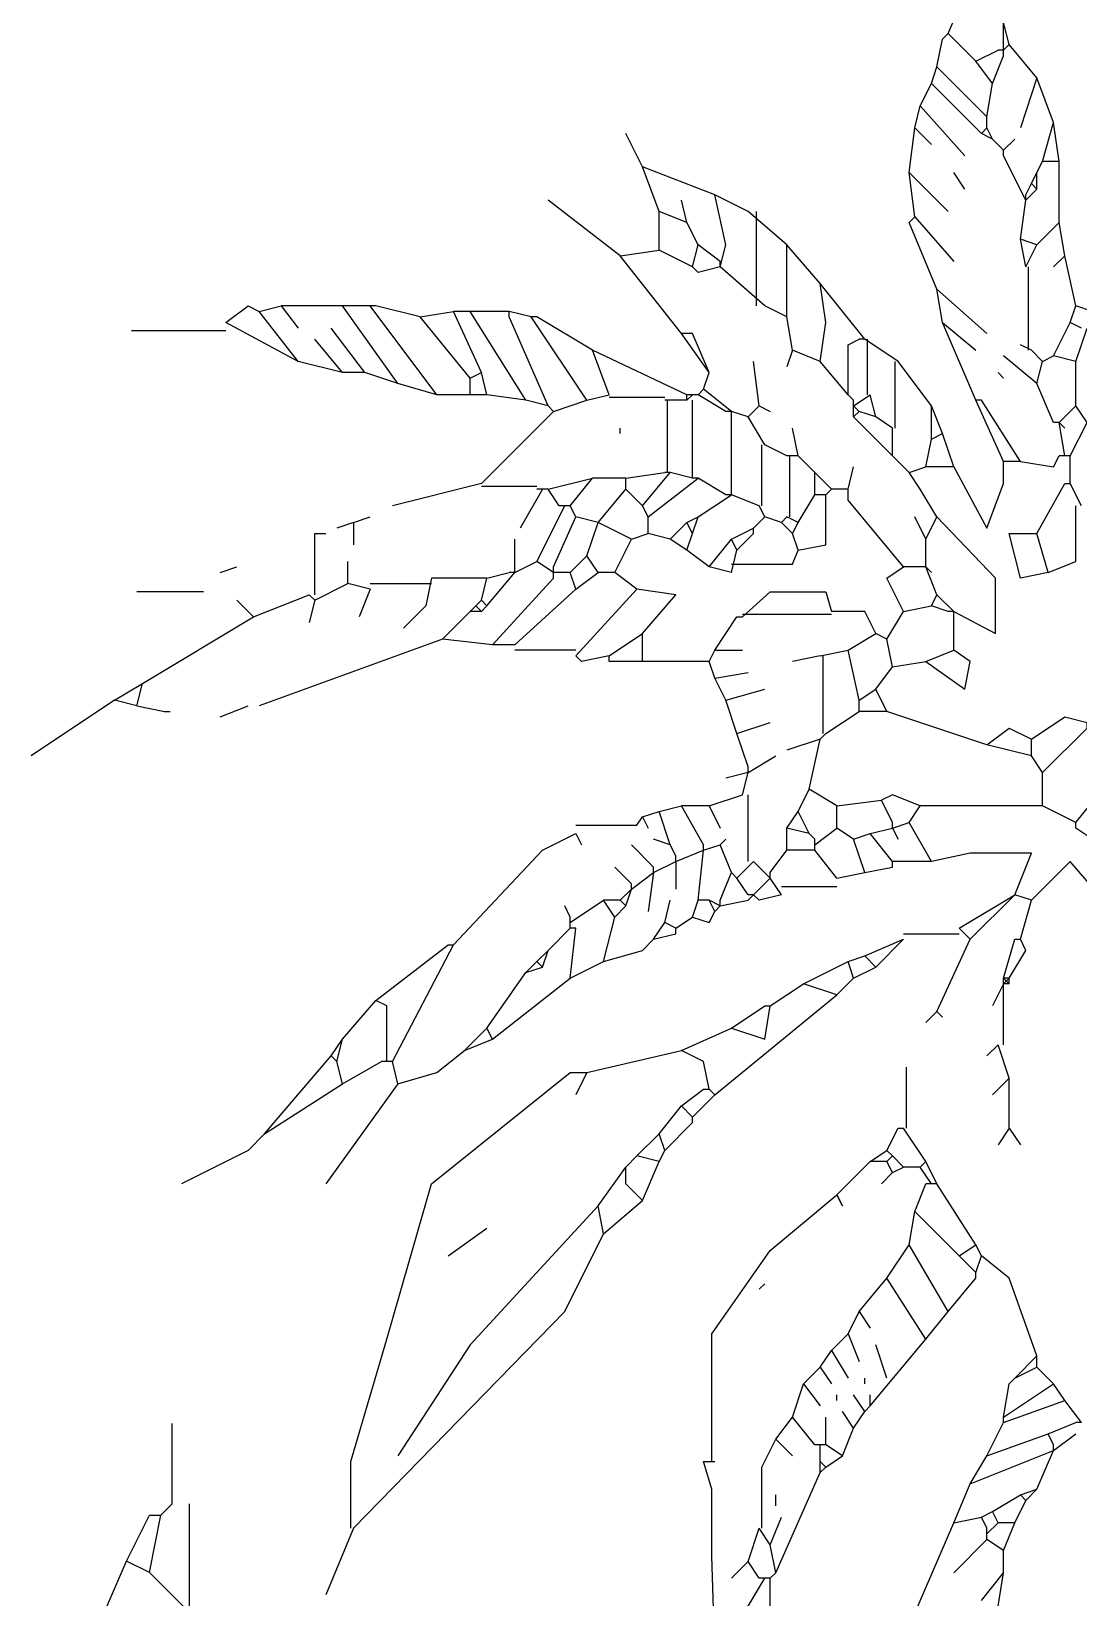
# Model space of a CAD drawing. Header units: millimetres. Extents: x 4028 to 9411, y 1490 to 4747.
# Drawn here: x 5790.8 to 5831.2, y 3816.3 to 3876.7 of the extents above; entities that cross this region are included whole.
import ezdxf

# ---------------------------------------------------------------- set-up
doc = ezdxf.new("R2010")
doc.units = ezdxf.units.MM

# ---------------------------------------------------------------- blocks, each defined once
blk = doc.blocks.new('A$C0EA44169')
at = {"linetype": 'Continuous'}
for points in [[(945.96, 2134), (945.96, 2172.5)], [(923.99, 2106.5), (934.97, 2128.5), (940.47, 2128.5)], [(934.97, 2101), (940.47, 2128.5)], [(940.47, 2128.5), (945.96, 2134)], [(954.24, 2079.01), (954.24, 2134)], [(907.43, 2068), (923.99, 2106.5)], [(934.97, 2101), (923.99, 2106.5)], [(956.95, 2079.01), (934.97, 2101)], [(962.44, 2051.5), (962.44, 2079.01)], [(967.93, 2057), (962.44, 2079.01)], [(896.45, 2035.01), (901.94, 2062.51), (907.43, 2068)], [(934.97, 2040.5), (907.43, 2068)], [(934.97, 2040.5), (956.95, 2051.5)], [(951.45, 2018.5), (962.44, 2046), (962.44, 2051.5)], [(962.44, 2051.5), (956.95, 2051.5)], [(962.44, 2051.5), (967.93, 2057)], [(995.47, 2024), (967.93, 2057)], [(951.45, 2018.5), (934.97, 2040.5)], [(890.95, 2018.5), (896.45, 2035.01)], [(945.96, 1985.5), (896.45, 2035.01)], [(995.47, 2024), (978.99, 1974.5)], [(1011.95, 1980), (995.47, 2024)], [(879.97, 1996.5), (890.95, 2018.5)], [(940.47, 1969), (890.95, 2018.5)], [(945.96, 1985.5), (951.45, 2018.5)], [(874.48, 1974.5), (879.97, 1996.5)], [(879.97, 1996.5), (923.99, 1947.01)], [(945.96, 1974.5), (945.96, 1985.5)], [(1000.96, 1941.49), (1011.95, 1980)], [(1017.44, 1941.49), (1011.95, 1980)], [(604.94, 1936), (588.46, 1969)], [(868.98, 1930.5), (874.48, 1974.5)], [(874.48, 1974.5), (890.95, 1958)], [(940.47, 1969), (945.96, 1974.5)], [(951.45, 1963.5), (940.47, 1969)], [(951.45, 1963.5), (945.96, 1974.5)], [(962.44, 1952.5), (951.45, 1963.5)], [(962.44, 1952.5), (973.5, 1963.5)], [(984.48, 1903.01), (962.44, 1947.01), (962.44, 1952.5)], [(995.47, 1930.5), (1000.96, 1941.49)], [(1017.44, 1941.49), (1000.96, 1941.49)], [(1017.44, 1881), (1017.44, 1941.49)], [(621.5, 1892), (604.94, 1936)], [(676.5, 1908.5), (604.94, 1936)], [(874.48, 1886.51), (868.98, 1930.5)], [(868.98, 1930.5), (907.43, 1892)], [(923.99, 1914), (913, 1930.5)], [(989.98, 1919.5), (995.47, 1930.5)], [(995.47, 1914), (995.47, 1930.5)], [(984.48, 1908.5), (989.98, 1919.5)], [(995.47, 1914), (989.98, 1919.5)], [(984.48, 1903.01), (995.47, 1914)], [(582.97, 1848), (511.49, 1903.01)], [(648.96, 1881), (643.47, 1903.01)], [(681.99, 1837), (687.49, 1859.01), (676.5, 1908.5)], [(709.46, 1892), (676.5, 1908.5)], [(978.99, 1864.5), (984.48, 1903.01)], [(984.48, 1903.01), (984.48, 1908.5)], [(621.5, 1853.5), (621.5, 1892)], [(648.96, 1881), (621.5, 1892)], [(747.99, 1859.01), (709.46, 1892)], [(717.74, 1798.5), (717.74, 1892)], [(896.45, 1815.01), (868.98, 1881), (874.48, 1886.51)], [(874.48, 1886.51), (913, 1842.51)], [(659.95, 1859.01), (648.96, 1881)], [(995.47, 1859.01), (1017.44, 1881)], [(1022.94, 1848), (1017.44, 1881)], [(984.48, 1837), (978.99, 1864.5)], [(995.47, 1859.01), (978.99, 1864.5)], [(654.46, 1837), (659.95, 1859.01)], [(681.99, 1842.51), (659.95, 1859.01)], [(747.99, 1787.5), (747.99, 1859.01)], [(780.94, 1820.5), (747.99, 1859.01)], [(984.48, 1837), (995.47, 1859.01)], [(582.97, 1848), (621.5, 1853.5)], [(654.46, 1837), (621.5, 1853.5)], [(643.47, 1771.01), (582.97, 1848)], [(681.99, 1837), (681.99, 1842.51)], [(1022.94, 1848), (1011.95, 1837)], [(1034, 1798.5), (1022.94, 1848)], [(681.99, 1837), (659.95, 1831.5), (654.46, 1837)], [(725.94, 1798.5), (681.99, 1837)], [(987.19, 1754.51), (987.19, 1837)], [(780.94, 1743.5), (786.44, 1782), (780.94, 1820.5)], [(824.96, 1765.5), (780.94, 1820.5)], [(901.94, 1782), (896.45, 1815.01)], [(896.45, 1815.01), (945.96, 1771.01)], [(192.44, 1782), (214.49, 1798.5), (225.48, 1793)], [(225.48, 1793), (247.45, 1798.5)], [(307.95, 1798.5), (247.45, 1798.5)], [(247.45, 1798.5), (264, 1776.5)], [(362.95, 1721.5), (307.95, 1798.5)], [(335.49, 1798.5), (307.95, 1798.5)], [(401.48, 1710.51), (335.49, 1798.5)], [(385, 1787.5), (340.98, 1798.5), (335.49, 1798.5)], [(747.99, 1787.5), (725.94, 1798.5)], [(1028.43, 1782), (1034, 1798.5)], [(1050.48, 1793), (1034, 1798.5)], [(264, 1743.5), (225.48, 1793)], [(385, 1787.5), (417.96, 1793)], [(445.5, 1732.5), (417.96, 1793)], [(434.44, 1793), (417.96, 1793)], [(489.44, 1705), (434.44, 1793)], [(472.96, 1793), (434.44, 1793)], [(511.49, 1699.5), (472.96, 1787.5), (472.96, 1793)], [(494.93, 1787.5), (472.96, 1793)], [(264, 1743.5), (192.44, 1782)], [(434.44, 1727.01), (385, 1787.5)], [(549.94, 1705), (494.93, 1787.5)], [(555.43, 1754.51), (500.5, 1787.5), (494.93, 1787.5)], [(753.48, 1754.51), (747.99, 1787.5)], [(934.97, 1705), (901.94, 1782)], [(901.94, 1782), (934.97, 1754.51)], [(1011.95, 1749), (1028.43, 1782)], [(1039.49, 1776.5), (1028.43, 1782)], [(192.44, 1773.75), (98.99, 1773.75)], [(329.99, 1732.5), (296.96, 1776.5)], [(1034, 1743.5), (1044.98, 1776.5)], [(670.93, 1732.5), (643.47, 1771.01)], [(670.93, 1732.5), (654.46, 1771.01), (643.47, 1771.01)], [(307.95, 1732.5), (280.48, 1765.5)], [(808.48, 1710.51), (808.48, 1760), (819.47, 1765.5)], [(824.96, 1765.5), (819.47, 1765.5)], [(858, 1743.5), (824.96, 1765.5)], [(827.75, 1710.51), (827.75, 1765.5)], [(989.98, 1754.51), (978.99, 1760)], [(648.96, 1710.51), (555.43, 1754.51)], [(571.98, 1710.51), (555.43, 1754.51)], [(753.48, 1754.51), (747.99, 1738)], [(780.94, 1743.5), (753.48, 1754.51)], [(1000.96, 1743.5), (989.98, 1754.51)], [(307.95, 1732.5), (264, 1743.5)], [(720.45, 1699.5), (714.95, 1743.5)], [(808.48, 1710.51), (780.94, 1743.5)], [(855.21, 1677.5), (855.21, 1743.5)], [(890.95, 1699.5), (858, 1743.5)], [(995.47, 1721.5), (962.44, 1749)], [(995.47, 1721.5), (1000.96, 1743.5)], [(1000.96, 1743.5), (1011.95, 1749)], [(1034, 1743.5), (1011.95, 1749)], [(1034, 1699.5), (1034, 1743.5)], [(329.99, 1732.5), (307.95, 1732.5)], [(362.95, 1721.5), (329.99, 1732.5)], [(434.44, 1727.01), (445.5, 1732.5)], [(450.99, 1710.51), (445.5, 1732.5)], [(665.44, 1716), (670.93, 1732.5)], [(962.44, 1727.01), (956.95, 1732.5)], [(401.48, 1710.51), (362.95, 1721.5)], [(434.44, 1710.51), (434.44, 1727.01)], [(1011.95, 1683), (995.47, 1721.5)], [(659.95, 1710.51), (665.44, 1716)], [(692.98, 1694), (665.44, 1716)], [(434.44, 1710.51), (401.48, 1710.51)], [(450.99, 1710.51), (434.44, 1710.51)], [(489.44, 1705), (450.99, 1710.51)], [(549.94, 1705), (571.98, 1710.51)], [(626.99, 1707.75), (571.98, 1707.75)], [(648.96, 1705), (654.46, 1710.51)], [(648.96, 1705), (648.96, 1710.51)], [(654.46, 1710.51), (648.96, 1710.51)], [(659.95, 1710.51), (654.46, 1710.51)], [(687.49, 1694), (659.95, 1710.51)], [(813.98, 1705), (808.48, 1710.51)], [(813.98, 1699.5), (830.46, 1710.51)], [(835.95, 1688.5), (830.46, 1710.51)], [(511.49, 1699.5), (489.44, 1705)], [(516.98, 1694), (511.49, 1699.5)], [(516.98, 1694), (549.94, 1705)], [(648.96, 1705), (626.99, 1705)], [(629.7, 1633.5), (629.7, 1705)], [(654.46, 1628), (654.46, 1705)], [(709.46, 1688.5), (720.45, 1699.5)], [(720.45, 1699.5), (731.43, 1694)], [(813.98, 1699.5), (813.98, 1705)], [(813.98, 1688.5), (813.98, 1699.5)], [(819.47, 1694), (813.98, 1699.5)], [(890.95, 1666.51), (890.95, 1699.5)], [(901.94, 1672), (890.95, 1699.5)], [(978.99, 1644.5), (940.47, 1705), (934.97, 1705)], [(962.44, 1644.5), (934.97, 1705)], [(1017.44, 1683), (1034, 1699.5)], [(1044.98, 1683), (1034, 1699.5)], [(445.5, 1622.51), (516.98, 1694)], [(692.98, 1694), (687.49, 1694)], [(692.98, 1611.5), (692.98, 1694)], [(709.46, 1688.5), (692.98, 1694)], [(813.98, 1688.5), (819.47, 1694)], [(835.95, 1688.5), (819.47, 1694)], [(725.94, 1661), (709.46, 1688.5)], [(852.43, 1650.01), (813.98, 1688.5)], [(852.43, 1677.5), (835.95, 1688.5)], [(582.97, 1672), (582.97, 1677.5)], [(758.97, 1650.01), (753.48, 1677.5)], [(852.43, 1650.01), (852.43, 1677.5)], [(1017.44, 1683), (1011.95, 1683)], [(1022.94, 1650.01), (1017.44, 1683)], [(1017.44, 1683), (1022.94, 1677.5)], [(1028.43, 1650.01), (1044.98, 1683)], [(890.95, 1666.51), (901.94, 1672)], [(913, 1639), (901.94, 1672)], [(723.23, 1600.5), (723.23, 1661)], [(747.99, 1650.01), (725.94, 1661)], [(885.46, 1639), (890.95, 1666.51)], [(753.48, 1650.01), (747.99, 1650.01)], [(750.7, 1589.5), (750.7, 1650.01)], [(758.97, 1650.01), (753.48, 1650.01)], [(775.45, 1633.5), (758.97, 1650.01)], [(868.98, 1633.5), (852.43, 1650.01)], [(978.99, 1644.5), (1011.95, 1639), (1017.44, 1650.01)], [(1022.94, 1650.01), (1017.44, 1650.01)], [(1028.43, 1650.01), (1022.94, 1650.01)], [(1028.43, 1622.51), (1028.43, 1650.01)], [(808.48, 1617), (813.98, 1639)], [(868.98, 1633.5), (885.46, 1639)], [(913, 1639), (885.46, 1639)], [(913, 1639), (945.96, 1578.51), (962.44, 1622.51), (962.44, 1644.5)], [(978.99, 1644.5), (962.44, 1644.5)], [(588.46, 1628), (626.99, 1633.5)], [(604.94, 1600.5), (632.48, 1633.5)], [(632.48, 1633.5), (626.99, 1633.5)], [(654.46, 1628), (632.48, 1633.5)], [(775.45, 1611.5), (775.45, 1633.5)], [(791.93, 1617), (775.45, 1633.5)], [(896.45, 1589.5), (879.97, 1617), (868.98, 1633.5)], [(511.49, 1617), (555.43, 1628)], [(533.46, 1600.5), (555.43, 1628)], [(588.46, 1628), (555.43, 1628)], [(588.46, 1617), (588.46, 1628)], [(610.44, 1589.5), (659.95, 1628)], [(659.95, 1628), (654.46, 1628)], [(687.49, 1611.5), (659.95, 1628)], [(445.5, 1622.51), (357.46, 1600.5)], [(500.5, 1619.75), (445.5, 1619.75)], [(505.99, 1617), (483.95, 1578.51)], [(505.99, 1617), (500.5, 1617)], [(511.49, 1617), (505.99, 1617)], [(522.47, 1600.5), (511.49, 1617)], [(561, 1584), (588.46, 1617)], [(604.94, 1600.5), (588.46, 1617)], [(786.44, 1611.5), (791.93, 1617)], [(808.48, 1617), (791.93, 1617)], [(863.49, 1540), (808.48, 1606), (808.48, 1617)], [(995.47, 1573), (1022.94, 1622.51), (1028.43, 1622.51)], [(1039.49, 1600.5), (1028.43, 1622.51)], [(659.95, 1589.5), (692.98, 1611.5)], [(692.98, 1611.5), (687.49, 1611.5)], [(720.45, 1600.5), (692.98, 1611.5)], [(758.97, 1556.5), (786.44, 1562), (786.44, 1611.5)], [(758.97, 1584), (775.45, 1611.5)], [(786.44, 1611.5), (775.45, 1611.5)], [(500.5, 1545.5), (527.97, 1600.5)], [(527.97, 1600.5), (522.47, 1600.5)], [(533.46, 1600.5), (527.97, 1600.5)], [(538.95, 1589.5), (533.46, 1600.5)], [(610.44, 1589.5), (604.94, 1600.5)], [(725.94, 1589.5), (720.45, 1600.5)], [(1006.46, 1534.51), (1034, 1545.5), (1034, 1600.5)], [(318.93, 1584), (335.49, 1589.5)], [(516.98, 1540), (538.95, 1589.5)], [(561, 1584), (538.95, 1589.5)], [(610.44, 1573), (610.44, 1589.5)], [(648.96, 1584), (659.95, 1589.5)], [(654.46, 1573), (659.95, 1589.5)], [(714.95, 1578.51), (725.94, 1589.5)], [(742.49, 1584), (725.94, 1589.5)], [(742.49, 1584), (747.99, 1589.5)], [(758.97, 1584), (747.99, 1589.5)], [(885.46, 1567.5), (874.48, 1589.5)], [(885.46, 1567.5), (896.45, 1589.5)], [(913, 1496), (954.24, 1474.01), (954.24, 1528.99), (896.45, 1589.5)], [(318.93, 1584), (302.45, 1578.51)], [(318.93, 1584), (318.93, 1562)], [(549.94, 1551), (561, 1584)], [(593.96, 1567.5), (561, 1584)], [(632.48, 1567.5), (648.96, 1584)], [(654.46, 1573), (648.96, 1584)], [(692.98, 1567.5), (714.95, 1578.51)], [(698.47, 1556.5), (714.95, 1573), (714.95, 1578.51)], [(753.48, 1573), (742.49, 1584)], [(753.48, 1573), (758.97, 1584)], [(280.48, 1512.5), (280.48, 1573), (291.47, 1573)], [(593.96, 1567.5), (610.44, 1573)], [(632.48, 1567.5), (610.44, 1573)], [(648.96, 1556.5), (654.46, 1573)], [(758.97, 1556.5), (753.48, 1573)], [(1006.46, 1534.51), (978.99, 1528.99), (967.93, 1573), (995.47, 1573)], [(1006.46, 1534.51), (995.47, 1573)], [(478.45, 1534.51), (478.45, 1567.5)], [(577.48, 1534.51), (593.96, 1567.5)], [(648.96, 1556.5), (632.48, 1567.5)], [(670.93, 1540), (692.98, 1567.5)], [(698.47, 1556.5), (692.98, 1567.5)], [(885.46, 1540), (885.46, 1567.5)], [(670.93, 1540), (648.96, 1556.5)], [(692.98, 1534.51), (698.47, 1556.5)], [(692.98, 1542.75), (753.48, 1542.75), (758.97, 1556.5)], [(533.46, 1534.51), (549.94, 1551)], [(561, 1534.51), (549.94, 1551)], [(313.44, 1523.5), (313.44, 1545.5)], [(478.45, 1534.51), (500.5, 1545.5)], [(516.98, 1534.51), (500.5, 1545.5)], [(186.95, 1534.51), (203.43, 1540)], [(450.99, 1501.5), (478.45, 1534.51)], [(450.99, 1528.99), (472.96, 1534.51)], [(456.48, 1463), (516.98, 1528.99), (516.98, 1534.51)], [(478.45, 1534.51), (472.96, 1534.51)], [(516.98, 1534.51), (516.98, 1540)], [(533.46, 1534.51), (516.98, 1534.51)], [(538.95, 1518), (533.46, 1534.51)], [(538.95, 1518), (561, 1534.51)], [(577.48, 1534.51), (561, 1534.51)], [(599.45, 1518), (577.48, 1534.51)], [(692.98, 1534.51), (670.93, 1540)], [(863.49, 1496), (846.94, 1528.99), (863.49, 1540)], [(879.97, 1540), (863.49, 1540)], [(885.46, 1540), (879.97, 1540)], [(896.45, 1512.5), (885.46, 1540)], [(885.46, 1540), (890.95, 1534.51)], [(395.98, 1528.99), (390.49, 1501.5), (368.44, 1479.5)], [(450.99, 1528.99), (395.98, 1528.99)], [(445.5, 1507), (450.99, 1528.99)], [(280.48, 1507), (313.44, 1523.5)], [(335.49, 1518), (313.44, 1523.5)], [(335.49, 1518), (324.5, 1490.51)], [(335.49, 1523.5), (395.98, 1523.5)], [(478.45, 1463), (538.95, 1518)], [(538.95, 1452), (599.45, 1518)], [(604.94, 1474.01), (637.98, 1512.5), (599.45, 1518)], [(170.47, 1515.25), (104.48, 1515.25)], [(219.98, 1490.51), (274.99, 1512.5)], [(280.48, 1507), (274.99, 1512.5)], [(703.97, 1490.51), (731.43, 1515.25), (786.44, 1515.25), (791.93, 1496)], [(890.95, 1501.5), (896.45, 1512.5)], [(913, 1496), (896.45, 1512.5)], [(219.98, 1490.51), (203.43, 1507)], [(280.48, 1507), (274.99, 1484.99)], [(439.93, 1501.5), (445.5, 1507)], [(450.99, 1501.5), (445.5, 1507)], [(406.97, 1468.5), (434.44, 1496)], [(434.44, 1496), (439.93, 1501.5)], [(445.5, 1496), (434.44, 1496)], [(445.5, 1496), (439.93, 1501.5)], [(445.5, 1496), (450.99, 1501.5)], [(835.95, 1474.01), (824.96, 1496), (791.93, 1496)], [(846.94, 1468.5), (863.49, 1496)], [(863.49, 1496), (890.95, 1501.5)], [(907.43, 1496), (890.95, 1501.5)], [(913, 1496), (907.43, 1496)], [(913, 1457.5), (913, 1496)], [(109.97, 1424.5), (219.98, 1490.51)], [(676.5, 1457.5), (698.47, 1490.51), (703.97, 1490.51)], [(703.97, 1493.25), (791.93, 1493.25)], [(571.98, 1452), (604.94, 1474.01)], [(604.94, 1446.51), (604.94, 1474.01)], [(808.48, 1457.5), (835.95, 1474.01)], [(846.94, 1468.5), (835.95, 1474.01)], [(406.97, 1468.5), (225.48, 1402.51)], [(456.48, 1463), (406.97, 1468.5)], [(852.43, 1441), (846.94, 1468.5)], [(478.45, 1463), (456.48, 1463)], [(538.95, 1457.5), (478.45, 1457.5)], [(571.98, 1452), (544.45, 1446.51), (538.95, 1452)], [(604.94, 1446.51), (571.98, 1446.51), (571.98, 1452)], [(670.93, 1446.51), (676.5, 1457.5)], [(676.5, 1457.5), (703.97, 1457.5)], [(780.94, 1452), (753.48, 1446.51)], [(780.94, 1452), (808.48, 1457.5)], [(783.73, 1375), (783.73, 1452)], [(819.47, 1408), (808.48, 1457.5)], [(885.46, 1446.51), (913, 1457.5)], [(885.46, 1446.51), (923.99, 1419), (929.48, 1446.51), (913, 1457.5)], [(670.93, 1446.51), (604.94, 1446.51)], [(676.5, 1430.01), (670.93, 1446.51)], [(852.43, 1441), (885.46, 1446.51)], [(676.5, 1430.01), (709.46, 1435.5)], [(835.95, 1419), (852.43, 1441)], [(687.49, 1408), (676.5, 1430.01)], [(82.43, 1408), (109.97, 1424.5)], [(104.48, 1402.51), (109.97, 1424.5)], [(687.49, 1408), (725.94, 1419)], [(819.47, 1408), (835.95, 1419)], [(846.94, 1397), (835.95, 1419)], [(82.43, 1408), (0, 1353)], [(104.48, 1402.51), (82.43, 1408)], [(698.47, 1375), (687.49, 1408)], [(819.47, 1397), (819.47, 1408)], [(104.48, 1402.51), (131.95, 1397), (137.44, 1397)], [(186.95, 1391.5), (214.49, 1402.51)], [(786.44, 1375), (819.47, 1397)], [(846.94, 1397), (819.47, 1397)], [(945.96, 1364), (846.94, 1397)], [(989.98, 1369.5), (1022.94, 1391.5), (1044.98, 1386)], [(698.47, 1375), (731.43, 1386)], [(1000.96, 1336.5), (1044.98, 1380.5), (1044.98, 1386)], [(945.96, 1364), (967.93, 1380.5), (989.98, 1369.5)], [(709.46, 1342.01), (698.47, 1375)], [(780.94, 1369.5), (747.99, 1358.51)], [(769.96, 1320), (780.94, 1369.5)], [(780.94, 1369.5), (786.44, 1375)], [(989.98, 1353), (989.98, 1369.5)], [(989.98, 1353), (945.96, 1364)], [(709.46, 1336.5), (737, 1353)], [(1000.96, 1336.5), (989.98, 1353)], [(709.46, 1336.5), (709.46, 1342.01)], [(709.46, 1336.5), (687.49, 1331)], [(703.97, 1314.51), (709.46, 1336.5)], [(1000.96, 1303.5), (1000.96, 1336.5)], [(758.97, 1298.01), (769.96, 1320)], [(797.5, 1303.5), (769.96, 1320)], [(670.93, 1303.5), (703.97, 1314.51)], [(709.46, 1248.5), (709.46, 1314.51)], [(797.5, 1303.5), (841.44, 1309)], [(879.97, 1303.5), (852.43, 1314.51), (841.44, 1309)], [(852.43, 1287), (841.44, 1309)], [(1034, 1287), (1055.97, 1314.51)], [(621.5, 1298.01), (643.47, 1303.5)], [(665.44, 1265), (643.47, 1303.5)], [(670.93, 1303.5), (643.47, 1303.5)], [(670.93, 1303.5), (681.99, 1281.5)], [(797.5, 1281.5), (797.5, 1303.5)], [(868.98, 1287), (879.97, 1303.5)], [(1000.96, 1303.5), (879.97, 1303.5)], [(1034, 1287), (1000.96, 1303.5)], [(604.94, 1292.5), (621.5, 1298.01)], [(632.48, 1265), (621.5, 1298.01)], [(747.99, 1281.5), (758.97, 1298.01)], [(769.96, 1276), (758.97, 1298.01)], [(538.95, 1284.26), (599.45, 1284.26), (604.94, 1292.5)], [(604.94, 1292.5), (610.44, 1281.5)], [(852.43, 1281.5), (868.98, 1287)], [(852.43, 1281.5), (852.43, 1287)], [(890.95, 1248.5), (868.98, 1287)], [(1083.43, 1248.5), (1034, 1281.5), (1034, 1287)], [(747.99, 1259.5), (747.99, 1281.5)], [(769.96, 1276), (747.99, 1281.5)], [(775.45, 1265), (797.5, 1281.5)], [(813.98, 1270.5), (797.5, 1281.5)], [(830.46, 1276), (852.43, 1281.5)], [(852.43, 1281.5), (858, 1270.5)], [(417.96, 1166.01), (505.99, 1259.5), (538.95, 1276)], [(538.95, 1276), (544.45, 1265)], [(632.48, 1265), (615.93, 1270.5)], [(681.99, 1265), (687.49, 1270.5)], [(775.45, 1270.5), (769.96, 1276)], [(775.45, 1265), (775.45, 1270.5)], [(813.98, 1270.5), (830.46, 1276)], [(824.96, 1237.51), (813.98, 1270.5)], [(852.43, 1248.5), (830.46, 1276)], [(615.93, 1243), (593.96, 1265)], [(637.98, 1254.01), (632.48, 1265)], [(665.44, 1259.5), (681.99, 1265)], [(665.44, 1259.5), (665.44, 1265)], [(692.98, 1237.51), (681.99, 1265)], [(775.45, 1259.5), (775.45, 1265)], [(637.98, 1248.5), (665.44, 1259.5)], [(659.95, 1210.01), (665.44, 1259.5)], [(731.43, 1237.51), (747.99, 1259.5)], [(775.45, 1259.5), (747.99, 1259.5)], [(797.5, 1232), (775.45, 1259.5)], [(973.5, 1215.5), (989.98, 1256.75), (929.48, 1256.75), (890.95, 1248.5)], [(615.93, 1237.51), (637.98, 1248.5)], [(637.98, 1248.5), (637.98, 1254.01)], [(637.98, 1248.5), (637.98, 1221)], [(698.47, 1232), (714.95, 1248.5)], [(731.43, 1232), (714.95, 1248.5)], [(824.96, 1237.51), (852.43, 1243), (852.43, 1248.5)], [(890.95, 1248.5), (852.43, 1248.5)], [(1061.46, 1210.01), (1028.43, 1248.5), (989.98, 1210.01)], [(593.96, 1226.5), (577.48, 1243)], [(615.93, 1237.51), (615.93, 1243)], [(593.96, 1221), (615.93, 1237.51)], [(615.93, 1237.51), (610.44, 1199)], [(681.99, 1210.01), (692.98, 1237.51)], [(698.47, 1232), (692.98, 1237.51)], [(731.43, 1232), (731.43, 1237.51)], [(797.5, 1232), (824.96, 1237.51)], [(593.96, 1221), (593.96, 1226.5)], [(709.46, 1215.5), (698.47, 1232)], [(714.95, 1215.5), (731.43, 1232)], [(742.49, 1215.5), (731.43, 1232)], [(582.97, 1210.01), (593.96, 1221)], [(588.46, 1204.5), (593.96, 1221)], [(742.49, 1223.76), (797.5, 1223.76)], [(533.46, 1188), (566.49, 1210.01)], [(577.48, 1193.5), (566.49, 1210.01)], [(582.97, 1210.01), (566.49, 1210.01)], [(588.46, 1204.5), (582.97, 1210.01)], [(626.99, 1188), (632.48, 1210.01)], [(654.46, 1193.5), (659.95, 1210.01)], [(670.93, 1210.01), (659.95, 1210.01)], [(676.5, 1199), (670.93, 1210.01)], [(681.99, 1204.5), (670.93, 1210.01)], [(681.99, 1204.5), (709.46, 1210.01), (714.95, 1215.5)], [(681.99, 1204.5), (681.99, 1210.01)], [(714.95, 1215.5), (709.46, 1215.5)], [(742.49, 1215.5), (720.45, 1210.01), (714.95, 1215.5)], [(918.49, 1182.5), (973.5, 1215.5)], [(929.48, 1171.5), (973.5, 1215.5)], [(989.98, 1210.01), (973.5, 1215.5)], [(978.99, 1171.5), (989.98, 1210.01)], [(533.46, 1193.5), (527.97, 1204.5)], [(577.48, 1193.5), (588.46, 1204.5)], [(676.5, 1199), (681.99, 1204.5)], [(654.46, 1193.5), (670.93, 1188), (676.5, 1199)], [(533.46, 1188), (533.46, 1193.5)], [(533.46, 1182.5), (533.46, 1188)], [(566.49, 1149.5), (577.48, 1193.5)], [(615.93, 1171.5), (626.99, 1188)], [(637.98, 1182.5), (626.99, 1188)], [(637.98, 1182.5), (654.46, 1193.5)], [(511.49, 1160.5), (533.46, 1182.5)], [(533.46, 1133), (538.95, 1182.5), (533.46, 1182.5)], [(615.93, 1171.5), (637.98, 1177), (637.98, 1182.5)], [(929.48, 1171.5), (918.49, 1182.5)], [(863.49, 1177), (918.49, 1177)], [(340.98, 1111), (412.46, 1166.01), (417.96, 1166.01)], [(357.46, 1050.5), (417.96, 1166.01)], [(566.49, 1149.5), (604.94, 1160.5), (615.93, 1171.5)], [(824.96, 1155), (863.49, 1171.5)], [(835.95, 1144), (863.49, 1171.5)], [(896.45, 1100), (929.48, 1171.5)], [(962.44, 1133), (973.5, 1171.5), (978.99, 1171.5)], [(967.93, 1133), (984.48, 1160.5), (978.99, 1171.5)], [(500.5, 1149.5), (511.49, 1160.5)], [(505.99, 1144), (511.49, 1160.5)], [(808.48, 1149.5), (824.96, 1155)], [(835.95, 1144), (824.96, 1155)], [(489.44, 1138.49), (500.5, 1149.5)], [(489.44, 1138.49), (505.99, 1144)], [(505.99, 1144), (500.5, 1149.5)], [(533.46, 1133), (566.49, 1149.5)], [(764.47, 1127.5), (808.48, 1149.5)], [(813.98, 1133), (808.48, 1149.5)], [(813.98, 1133), (835.95, 1144)], [(450.99, 1083.5), (489.44, 1138.49)], [(456.48, 1072.49), (533.46, 1133)], [(731.43, 1105.5), (764.47, 1127.5)], [(797.5, 1116.49), (764.47, 1127.5)], [(797.5, 1116.49), (813.98, 1133)], [(962.44, 1127.5), (951.45, 1105.5)], [(967.93, 1127.5), (962.44, 1133)], [(962.44, 1127.5), (967.93, 1133)], [(962.44, 1127.5), (962.44, 1133)], [(967.93, 1133), (962.44, 1133)], [(962.44, 1067), (962.44, 1127.5)], [(967.93, 1127.5), (962.44, 1127.5)], [(967.93, 1127.5), (967.93, 1133)], [(676.5, 1017.5), (797.5, 1116.49)], [(307.95, 1072.49), (340.98, 1111)], [(351.97, 1050.5), (351.97, 1105.5), (340.98, 1111)], [(692.98, 1083.5), (725.94, 1105.5), (731.43, 1105.5)], [(692.98, 1083.5), (725.94, 1072.49), (731.43, 1105.5)], [(896.45, 1100), (885.46, 1089)], [(896.45, 1100), (901.94, 1094.5)], [(428.94, 1061.5), (450.99, 1083.5)], [(456.48, 1072.49), (450.99, 1083.5)], [(643.47, 1061.5), (692.98, 1083.5)], [(296.96, 1056), (307.95, 1072.49)], [(302.45, 1050.5), (307.95, 1072.49)], [(428.94, 1061.5), (456.48, 1072.49)], [(362.95, 1028.5), (401.48, 1039.5), (428.94, 1061.5)], [(549.94, 1039.5), (643.47, 1061.5)], [(670.93, 1023), (665.44, 1050.5), (643.47, 1061.5)], [(956.95, 1067), (945.96, 1056)], [(967.93, 1034), (956.95, 1067)], [(230.97, 979), (296.96, 1056)], [(302.45, 1050.5), (296.96, 1056)], [(307.95, 1028.5), (302.45, 1050.5)], [(307.95, 1028.5), (346.47, 1050.5)], [(351.97, 1050.5), (346.47, 1050.5)], [(357.46, 1050.5), (351.97, 1050.5)], [(362.95, 1028.5), (357.46, 1050.5)], [(866.2, 984.5), (866.2, 1045)], [(316.22, 588.5), (316.22, 654.5), (351.97, 775.5), (395.98, 929.5), (533.46, 1039.5), (549.94, 1039.5)], [(549.94, 1039.5), (538.95, 1017.5)], [(967.93, 1034), (951.45, 1017.5)], [(967.93, 984.5), (967.93, 1034)], [(230.97, 979), (307.95, 1028.5)], [(362.95, 1028.5), (291.47, 929.5)], [(643.47, 1006.49), (665.44, 1023), (670.93, 1023)], [(676.5, 1017.5), (670.93, 1023)], [(654.46, 995.5), (676.5, 1017.5)], [(621.5, 979), (643.47, 1006.49)], [(654.46, 995.5), (643.47, 1006.49)], [(626.99, 962.5), (654.46, 990), (654.46, 995.5)], [(846.94, 962.5), (858, 984.5), (863.49, 984.5)], [(885.46, 951.5), (863.49, 984.5)], [(967.93, 984.5), (956.95, 968)], [(967.93, 984.5), (978.99, 968)], [(214.49, 962.5), (230.97, 979)], [(214.49, 962.5), (230.97, 979)], [(599.45, 957), (621.5, 979)], [(626.99, 962.5), (621.5, 979)], [(214.49, 962.5), (148.5, 929.5)], [(621.5, 951.5), (626.99, 962.5)], [(830.46, 951.5), (846.94, 962.5)], [(852.43, 957), (846.94, 962.5)], [(588.46, 946), (599.45, 957)], [(621.5, 951.5), (599.45, 957)], [(846.94, 951.5), (852.43, 957)], [(863.49, 946), (852.43, 957)], [(604.94, 913), (621.5, 951.5)], [(797.5, 918.5), (830.46, 951.5)], [(846.94, 951.5), (830.46, 951.5)], [(852.43, 940.5), (846.94, 951.5)], [(879.97, 946), (885.46, 951.5)], [(896.45, 929.5), (885.46, 951.5)], [(561, 907.5), (588.46, 946)], [(604.94, 913), (588.46, 929.5), (588.46, 946)], [(852.43, 940.5), (841.44, 929.5)], [(852.43, 940.5), (863.49, 946)], [(879.97, 946), (863.49, 946)], [(890.95, 929.5), (879.97, 946)], [(874.48, 902), (885.46, 929.5)], [(890.95, 929.5), (885.46, 929.5)], [(896.45, 929.5), (890.95, 929.5)], [(934.97, 869), (896.45, 929.5)], [(673.72, 654.5), (673.72, 781), (731.43, 863.5), (797.5, 918.5)], [(797.5, 918.5), (802.99, 907.5), (797.5, 918.5)], [(566.49, 880), (604.94, 913)], [(561, 907.5), (434.44, 770), (362.95, 659.99)], [(566.49, 880), (561, 907.5)], [(868.98, 869), (874.48, 902)], [(918.49, 858), (874.48, 902)], [(318.93, 588.5), (527.97, 803), (566.49, 880)], [(412.46, 858), (450.99, 885.5)], [(846.94, 836), (868.98, 869)], [(907.43, 803), (868.98, 869)], [(918.49, 858), (934.97, 869)], [(940.47, 858), (934.97, 869)], [(934.97, 841.5), (918.49, 858)], [(934.97, 841.5), (940.47, 858)], [(995.47, 759), (967.93, 836), (940.47, 858)], [(819.47, 803), (846.94, 836)], [(885.46, 775.5), (846.94, 836)], [(907.43, 803), (934.97, 836), (934.97, 841.5)], [(720.45, 825), (725.94, 830.5)], [(808.48, 781), (819.47, 803)], [(819.47, 803), (830.46, 786.5)], [(885.46, 775.5), (907.43, 803)], [(791.93, 764.5), (808.48, 781)], [(808.48, 781), (819.47, 753.5)], [(830.46, 709.5), (885.46, 775.5)], [(846.94, 737), (835.95, 770)], [(780.94, 748), (791.93, 764.5)], [(791.93, 764.5), (808.48, 737)], [(973.5, 737), (995.47, 759)], [(995.47, 753.5), (995.47, 759)], [(995.47, 748), (995.47, 753.5)], [(764.47, 731.5), (780.94, 748)], [(780.94, 748), (791.93, 731.5)], [(973.5, 737), (995.47, 748)], [(1011.95, 731.5), (995.47, 748)], [(824.96, 731.5), (824.96, 737)], [(962.44, 698.5), (967.93, 731.5), (973.5, 737)], [(753.48, 698.5), (764.47, 731.5)], [(764.47, 731.5), (780.94, 709.5)], [(962.44, 698.5), (1011.95, 731.5)], [(1022.94, 715), (1011.95, 731.5)], [(797.5, 715), (797.5, 720.5)], [(824.96, 703.99), (813.98, 720.5)], [(830.46, 709.5), (830.46, 720.5)], [(962.44, 693), (1022.94, 715)], [(1039.49, 693), (1022.94, 715)], [(824.96, 703.99), (830.46, 709.5)], [(813.98, 687.5), (802.99, 703.99)], [(813.98, 687.5), (824.96, 703.99)], [(737, 676.5), (753.48, 698.5)], [(775.45, 671), (753.48, 698.5)], [(786.44, 671), (786.44, 698.5)], [(945.96, 659.99), (962.44, 693)], [(962.44, 693), (962.44, 698.5)], [(1006.46, 682), (1034, 693)], [(1039.49, 693), (1034, 693)], [(802.99, 659.99), (813.98, 687.5)], [(723.23, 588.5), (723.23, 649), (737, 676.5)], [(737, 676.5), (753.48, 659.99)], [(945.96, 659.99), (1006.46, 682)], [(1011.95, 671), (1006.46, 682)], [(1011.95, 665.5), (1034, 682)], [(780.94, 671), (775.45, 671)], [(780.94, 654.5), (780.94, 671)], [(786.44, 671), (780.94, 671)], [(802.99, 659.99), (786.44, 671)], [(1011.95, 665.5), (1011.95, 671)], [(929.48, 632.5), (1011.95, 665.5)], [(995.47, 627), (1011.95, 665.5)], [(676.5, 467.5), (673.72, 561), (673.72, 627), (665.44, 654.5)], [(665.44, 654.5), (676.5, 654.5)], [(780.94, 643.5), (780.94, 654.5)], [(786.44, 649), (780.94, 654.5)], [(786.44, 649), (802.99, 659.99)], [(929.48, 632.5), (945.96, 659.99)], [(780.94, 643.5), (786.44, 649)], [(737, 544.5), (780.94, 643.5)], [(913, 593.99), (929.48, 632.5)], [(978.99, 621.5), (995.47, 627)], [(984.48, 616), (995.47, 627)], [(737, 610.5), (737, 621.5)], [(951.45, 605), (978.99, 621.5)], [(984.48, 616), (978.99, 621.5)], [(973.5, 593.99), (984.48, 616)], [(940.47, 599.5), (951.45, 605)], [(956.95, 593.99), (951.45, 605)], [(731.43, 572), (742.49, 599.5)], [(863.49, 478.5), (913, 593.99)], [(913, 593.99), (940.47, 599.5)], [(945.96, 588.5), (940.47, 599.5)], [(945.96, 583), (956.95, 593.99)], [(973.5, 593.99), (956.95, 593.99)], [(962.44, 566.5), (973.5, 593.99)], [(318.93, 588.5), (291.47, 522.5)], [(709.46, 555.5), (720.45, 588.5)], [(731.43, 572), (720.45, 588.5)], [(945.96, 583), (945.96, 588.5)], [(945.96, 577.5), (945.96, 583)], [(737, 544.5), (731.43, 572)], [(945.96, 577.5), (913, 544.5)], [(962.44, 566.5), (945.96, 577.5)], [(962.44, 544.5), (962.44, 566.5)], [(709.46, 555.5), (692.98, 539)], [(720.45, 539), (709.46, 555.5)], [(731.43, 539), (737, 544.5)], [(940.47, 517), (962.44, 544.5)], [(956.95, 511.51), (962.44, 544.5)], [(709.46, 511.51), (725.94, 539)], [(725.94, 539), (720.45, 539)], [(731.43, 539), (725.94, 539)], [(731.43, 506), (731.43, 539)]]:
    blk.add_lwpolyline(points, dxfattribs=at)

msp = doc.modelspace()

# ---------------------------------------------------------------- block references
for p, xscale, yscale, zscale in [((5790.844, 3796.034), 0.03894477858884333, 0.03894477858884333, 0.03894477858884333), ((5720.266, 3648.427), 0.08035240361941537, 0.08035240361941537, 0.08035240361941537)]:
    msp.add_blockref('A$C0EA44169', p, dxfattribs=dict(xscale=xscale, yscale=yscale, zscale=zscale))

doc.saveas('drawing.dxf')
